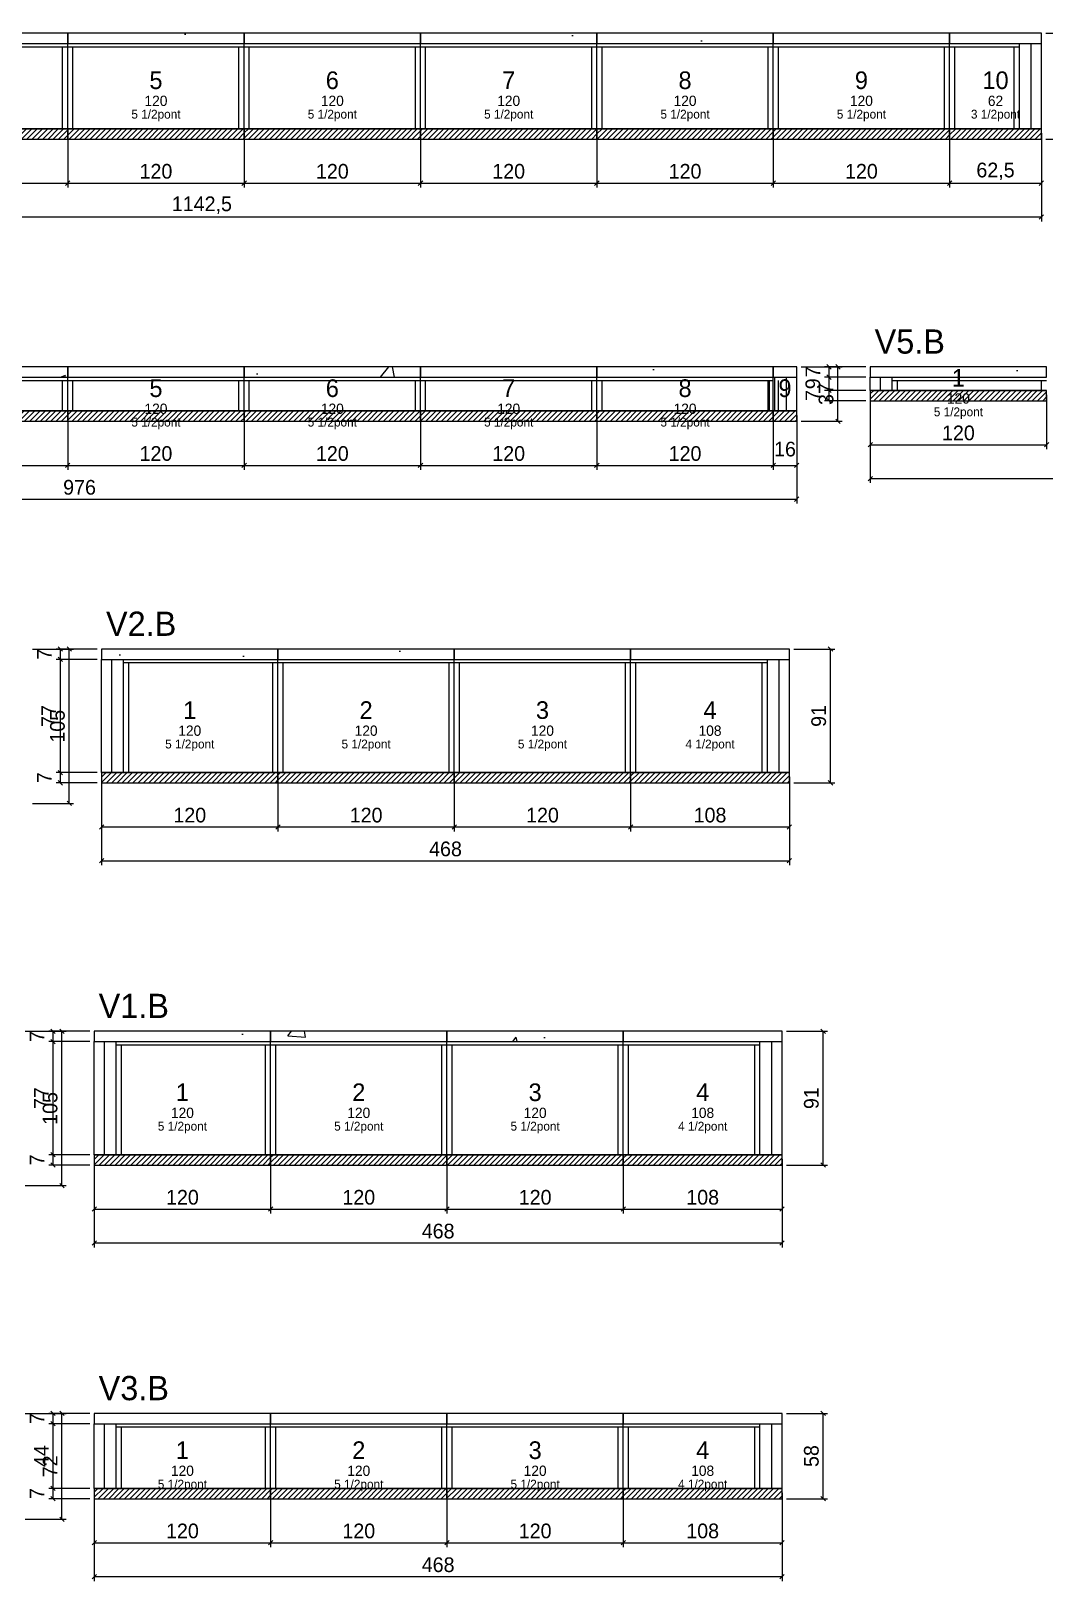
# Model space of a CAD drawing. Extents: x -69 to 3070, y -1060 to 1250.
# Drawn here: x 667 to 1356, y -1046 to 8 of the extents above; entities that cross this region are included whole.
import ezdxf
from ezdxf.enums import TextEntityAlignment as Align

# ---------------------------------------------------------------- set-up
doc = ezdxf.new("R2010")
doc.units = 0
for name, color, linetype in [('5', 5, 'Continuous'), ('COTA', 241, 'Continuous'), ('Hachura', 251, 'Continuous'), ('NOMENCLATURA', 7, 'Continuous'), ('Painéis', 200, 'Continuous'), ('SARR_2.2x7', 40, 'Continuous'), ('SARR_3.5x7', 81, 'Continuous'), ('texto', 7, 'Continuous')]:
    doc.layers.add(name, color=color, linetype=linetype)
doc.dimstyles.new('PAINEL', dxfattribs={"dimtxt": 10, "dimasz": 3, "dimexe": 3, "dimexo": 3, "dimgap": 3, "dimtad": 1, "dimblk": 'OBLIQUE', "dimblk1": 'OBLIQUE', "dimcen": 2.5, "dimclrd": 4, "dimclre": 4, "dimclrt": 240, "dimazin": 3, "dimtfac": 1, "dimtmove": 0, "dimatfit": 3})

# ---------------------------------------------------------------- blocks, each defined once
blk = doc.blocks.new('_OBLIQUE')
at = {"color": 0, "linetype": 'BYBLOCK'}
blk.add_line((-0.5, -0.5), (0.5, 0.5), dxfattribs=at)

msp = doc.modelspace()

# ---------------------------------------------------------------- hatches: boundary and pattern name
at = {"layer": 'Hachura'}
h = msp.add_hatch(dxfattribs=at)
h.set_pattern_fill('AR-CONC', scale=0.8)
h.paths.add_polyline_path([(572, 0), (692, 0), (692, 7), (572, 7)])
h = msp.add_hatch(dxfattribs=at)
h.set_pattern_fill('AR-CONC', scale=0.8)
h.paths.add_polyline_path([(692, 0), (812, 0), (812, 7), (692, 7)])
h = msp.add_hatch(dxfattribs=at)
h.set_pattern_fill('AR-CONC', scale=0.8)
h.paths.add_polyline_path([(812, 0), (932, 0), (932, 7), (812, 7)])
h = msp.add_hatch(dxfattribs=at)
h.set_pattern_fill('AR-CONC', scale=0.8)
h.paths.add_polyline_path([(932, 0), (1052, 0), (1052, 7), (932, 7)])
h = msp.add_hatch(dxfattribs=at)
h.set_pattern_fill('AR-CONC', scale=0.8)
h.paths.add_polyline_path([(1052, 0), (1172, 0), (1172, 7), (1052, 7)])
h = msp.add_hatch(dxfattribs=at)
h.set_pattern_fill('AR-CONC', scale=0.8)
h.paths.add_polyline_path([(1172, 0), (1292, 0), (1292, 7), (1172, 7)])
h = msp.add_hatch(dxfattribs=at)
h.set_pattern_fill('AR-CONC', scale=0.8)
h.paths.add_polyline_path([(1292, 0), (1354.5, 0), (1354.5, 7), (1292, 7)])
h = msp.add_hatch(dxfattribs=at)
h.set_pattern_fill('ANSI31', scale=0.8)
h.paths.add_polyline_path([(572, -65), (692, -65), (692, -58), (572, -58)])
h = msp.add_hatch(dxfattribs=at)
h.set_pattern_fill('ANSI31', scale=0.8)
h.paths.add_polyline_path([(692, -65), (812, -65), (812, -58), (692, -58)])
h = msp.add_hatch(dxfattribs=at)
h.set_pattern_fill('ANSI31', scale=0.8)
h.paths.add_polyline_path([(812, -65), (932, -65), (932, -58), (812, -58)])
h = msp.add_hatch(dxfattribs=at)
h.set_pattern_fill('ANSI31', scale=0.8)
h.paths.add_polyline_path([(932, -65), (1052, -65), (1052, -58), (932, -58)])
h = msp.add_hatch(dxfattribs=at)
h.set_pattern_fill('ANSI31', scale=0.8)
h.paths.add_polyline_path([(1052, -65), (1172, -65), (1172, -58), (1052, -58)])
h = msp.add_hatch(dxfattribs=at)
h.set_pattern_fill('ANSI31', scale=0.8)
h.paths.add_polyline_path([(1172, -65), (1292, -65), (1292, -58), (1172, -58)])
h = msp.add_hatch(dxfattribs=at)
h.set_pattern_fill('ANSI31', scale=0.8)
h.paths.add_polyline_path([(1292, -65), (1354.5, -65), (1354.5, -58), (1292, -58)])
h = msp.add_hatch(dxfattribs=at)
h.set_pattern_fill('AR-CONC', scale=0.8)
h.paths.add_polyline_path([(572, -227), (692, -227), (692, -220), (572, -220)])
h = msp.add_hatch(dxfattribs=at)
h.set_pattern_fill('AR-CONC', scale=0.8)
h.paths.add_polyline_path([(692, -227), (812, -227), (812, -220), (692, -220)])
h = msp.add_hatch(dxfattribs=at)
h.set_pattern_fill('AR-CONC', scale=0.8)
h.paths.add_polyline_path([(812, -227), (932, -227), (932, -220), (812, -220)])
h = msp.add_hatch(dxfattribs=at)
h.set_pattern_fill('AR-CONC', scale=0.8)
h.paths.add_polyline_path([(932, -227), (1052, -227), (1052, -220), (932, -220)])
h = msp.add_hatch(dxfattribs=at)
h.set_pattern_fill('AR-CONC', scale=0.8)
h.paths.add_polyline_path([(1052, -227), (1172, -227), (1172, -220), (1052, -220)])
h = msp.add_hatch(dxfattribs=at)
h.set_pattern_fill('AR-CONC', scale=0.8)
h.paths.add_polyline_path([(1172, -227), (1188, -227), (1188, -220), (1172, -220)])
h = msp.add_hatch(dxfattribs=at)
h.set_pattern_fill('AR-CONC', scale=0.8)
h.paths.add_polyline_path([(1238, -227), (1358, -227), (1358, -220), (1238, -220)])
h = msp.add_hatch(dxfattribs=at)
h.set_pattern_fill('ANSI31', scale=0.8)
h.paths.add_polyline_path([(1238, -243), (1358, -243), (1358, -236), (1238, -236)])
h = msp.add_hatch(dxfattribs=at)
h.set_pattern_fill('ANSI31', scale=0.8)
h.paths.add_polyline_path([(572, -257), (692, -257), (692, -250), (572, -250)])
h = msp.add_hatch(dxfattribs=at)
h.set_pattern_fill('ANSI31', scale=0.8)
h.paths.add_polyline_path([(692, -257), (812, -257), (812, -250), (692, -250)])
h = msp.add_hatch(dxfattribs=at)
h.set_pattern_fill('ANSI31', scale=0.8)
h.paths.add_polyline_path([(812, -257), (932, -257), (932, -250), (812, -250)])
h = msp.add_hatch(dxfattribs=at)
h.set_pattern_fill('ANSI31', scale=0.8)
h.paths.add_polyline_path([(932, -257), (1052, -257), (1052, -250), (932, -250)])
h = msp.add_hatch(dxfattribs=at)
h.set_pattern_fill('ANSI31', scale=0.8)
h.paths.add_polyline_path([(1052, -257), (1172, -257), (1172, -250), (1052, -250)])
h = msp.add_hatch(dxfattribs=at)
h.set_pattern_fill('ANSI31', scale=0.8)
h.paths.add_polyline_path([(1172, -257), (1188, -257), (1188, -250), (1172, -250)])
h = msp.add_hatch(dxfattribs=at)
h.set_pattern_fill('AR-CONC', scale=0.8)
h.paths.add_polyline_path([(715, -419), (835, -419), (835, -412), (715, -412)])
h = msp.add_hatch(dxfattribs=at)
h.set_pattern_fill('AR-CONC', scale=0.8)
h.paths.add_polyline_path([(835, -419), (955, -419), (955, -412), (835, -412)])
h = msp.add_hatch(dxfattribs=at)
h.set_pattern_fill('AR-CONC', scale=0.8)
h.paths.add_polyline_path([(955, -419), (1075, -419), (1075, -412), (955, -412)])
h = msp.add_hatch(dxfattribs=at)
h.set_pattern_fill('AR-CONC', scale=0.8)
h.paths.add_polyline_path([(1075, -419), (1183, -419), (1183, -412), (1075, -412)])
h = msp.add_hatch(dxfattribs=at)
h.set_pattern_fill('ANSI31', scale=0.8)
h.paths.add_polyline_path([(715, -503), (835, -503), (835, -496), (715, -496)])
h = msp.add_hatch(dxfattribs=at)
h.set_pattern_fill('ANSI31', scale=0.8)
h.paths.add_polyline_path([(835, -503), (955, -503), (955, -496), (835, -496)])
h = msp.add_hatch(dxfattribs=at)
h.set_pattern_fill('ANSI31', scale=0.8)
h.paths.add_polyline_path([(955, -503), (1075, -503), (1075, -496), (955, -496)])
h = msp.add_hatch(dxfattribs=at)
h.set_pattern_fill('ANSI31', scale=0.8)
h.paths.add_polyline_path([(1075, -503), (1183, -503), (1183, -496), (1075, -496)])
h = msp.add_hatch(dxfattribs=at)
h.set_pattern_fill('AR-CONC', scale=0.8)
h.paths.add_polyline_path([(710, -679), (830, -679), (830, -672), (710, -672)])
h = msp.add_hatch(dxfattribs=at)
h.set_pattern_fill('AR-CONC', scale=0.8)
h.paths.add_polyline_path([(830, -679), (950, -679), (950, -672), (830, -672)])
h = msp.add_hatch(dxfattribs=at)
h.set_pattern_fill('AR-CONC', scale=0.8)
h.paths.add_polyline_path([(950, -679), (1070, -679), (1070, -672), (950, -672)])
h = msp.add_hatch(dxfattribs=at)
h.set_pattern_fill('AR-CONC', scale=0.8)
h.paths.add_polyline_path([(1070, -679), (1178, -679), (1178, -672), (1070, -672)])
h = msp.add_hatch(dxfattribs=at)
h.set_pattern_fill('ANSI31', scale=0.8)
h.paths.add_polyline_path([(710, -763), (830, -763), (830, -756), (710, -756)])
h = msp.add_hatch(dxfattribs=at)
h.set_pattern_fill('ANSI31', scale=0.8)
h.paths.add_polyline_path([(830, -763), (950, -763), (950, -756), (830, -756)])
h = msp.add_hatch(dxfattribs=at)
h.set_pattern_fill('ANSI31', scale=0.8)
h.paths.add_polyline_path([(950, -763), (1070, -763), (1070, -756), (950, -756)])
h = msp.add_hatch(dxfattribs=at)
h.set_pattern_fill('ANSI31', scale=0.8)
h.paths.add_polyline_path([(1070, -763), (1178, -763), (1178, -756), (1070, -756)])
h = msp.add_hatch(dxfattribs=at)
h.set_pattern_fill('AR-CONC', scale=0.8)
h.paths.add_polyline_path([(710, -939), (830, -939), (830, -932), (710, -932)])
h = msp.add_hatch(dxfattribs=at)
h.set_pattern_fill('AR-CONC', scale=0.8)
h.paths.add_polyline_path([(830, -939), (950, -939), (950, -932), (830, -932)])
h = msp.add_hatch(dxfattribs=at)
h.set_pattern_fill('AR-CONC', scale=0.8)
h.paths.add_polyline_path([(950, -939), (1070, -939), (1070, -932), (950, -932)])
h = msp.add_hatch(dxfattribs=at)
h.set_pattern_fill('AR-CONC', scale=0.8)
h.paths.add_polyline_path([(1070, -939), (1178, -939), (1178, -932), (1070, -932)])
h = msp.add_hatch(dxfattribs=at)
h.set_pattern_fill('ANSI31', scale=0.8)
h.paths.add_polyline_path([(710, -990), (830, -990), (830, -983), (710, -983)])
h = msp.add_hatch(dxfattribs=at)
h.set_pattern_fill('ANSI31', scale=0.8)
h.paths.add_polyline_path([(830, -990), (950, -990), (950, -983), (830, -983)])
h = msp.add_hatch(dxfattribs=at)
h.set_pattern_fill('ANSI31', scale=0.8)
h.paths.add_polyline_path([(950, -990), (1070, -990), (1070, -983), (950, -983)])
h = msp.add_hatch(dxfattribs=at)
h.set_pattern_fill('ANSI31', scale=0.8)
h.paths.add_polyline_path([(1070, -990), (1178, -990), (1178, -983), (1070, -983)])

# ---------------------------------------------------------------- linework, layer by layer
at = {"layer": 'Painéis'}
for p, q in [((572, 0), (692, 0)), ((692, -58), (692, 0)), ((692, -58), (692, 0)), ((692, 0), (812, 0)), ((692, -58), (692, 0)), ((812, -58), (812, 0)), ((812, -58), (812, 0)), ((812, 0), (932, 0)), ((812, -58), (812, 0)), ((932, -58), (932, 0)), ((932, -58), (932, 0)), ((932, 0), (1052, 0)), ((932, -58), (932, 0)), ((1052, -58), (1052, 0)), ((1052, -58), (1052, 0)), ((1052, 0), (1172, 0)), ((1052, -58), (1052, 0)), ((1172, -58), (1172, 0)), ((1172, -58), (1172, 0)), ((1172, 0), (1292, 0)), ((1172, -58), (1172, 0)), ((1292, -58), (1292, 0)), ((1292, -58), (1292, 0)), ((1292, 0), (1354.5, 0)), ((1292, -58), (1292, 0)), ((1354.5, -58), (1354.5, 0)), ((572, -58), (692, -58)), ((692, -58), (812, -58)), ((812, -58), (932, -58)), ((932, -58), (1052, -58)), ((1052, -58), (1172, -58)), ((1172, -58), (1292, -58)), ((1292, -58), (1354.5, -58)), ((572, -227), (692, -227)), ((692, -250), (692, -227)), ((692, -250), (692, -227)), ((692, -227), (812, -227)), ((692, -250), (692, -227)), ((812, -250), (812, -227)), ((812, -250), (812, -227)), ((812, -227), (932, -227)), ((812, -250), (812, -227)), ((932, -250), (932, -227)), ((932, -250), (932, -227)), ((932, -227), (1052, -227)), ((932, -250), (932, -227)), ((1052, -250), (1052, -227)), ((1052, -250), (1052, -227)), ((1052, -227), (1172, -227)), ((1052, -250), (1052, -227)), ((1172, -250), (1172, -227)), ((1172, -250), (1172, -227)), ((1172, -227), (1188, -227)), ((1172, -250), (1172, -227)), ((1188, -250), (1188, -227)), ((1238, -227), (1358, -227)), ((1238, -236), (1238, -227)), ((1238, -236), (1358, -236)), ((572, -250), (692, -250)), ((692, -250), (812, -250)), ((812, -250), (932, -250)), ((932, -250), (1052, -250)), ((1052, -250), (1172, -250)), ((1172, -250), (1188, -250)), ((715, -419), (835, -419)), ((715, -496), (715, -419)), ((835, -496), (835, -419)), ((835, -496), (835, -419)), ((835, -419), (955, -419)), ((835, -496), (835, -419)), ((955, -496), (955, -419)), ((955, -496), (955, -419)), ((955, -419), (1075, -419)), ((955, -496), (955, -419)), ((1075, -496), (1075, -419)), ((1075, -496), (1075, -419)), ((1075, -419), (1183, -419)), ((1075, -496), (1075, -419)), ((1183, -496), (1183, -419)), ((715, -496), (835, -496)), ((835, -496), (955, -496)), ((955, -496), (1075, -496)), ((1075, -496), (1183, -496)), ((710, -679), (830, -679)), ((710, -756), (710, -679)), ((830, -756), (830, -679)), ((830, -756), (830, -679)), ((830, -679), (950, -679)), ((830, -756), (830, -679)), ((950, -756), (950, -679)), ((950, -756), (950, -679)), ((950, -679), (1070, -679)), ((950, -756), (950, -679)), ((1070, -756), (1070, -679)), ((1070, -756), (1070, -679)), ((1070, -679), (1178, -679)), ((1070, -756), (1070, -679)), ((1178, -756), (1178, -679)), ((710, -756), (830, -756)), ((830, -756), (950, -756)), ((950, -756), (1070, -756)), ((1070, -756), (1178, -756)), ((710, -939), (830, -939)), ((710, -983), (710, -939)), ((830, -983), (830, -939)), ((830, -983), (830, -939)), ((830, -939), (950, -939)), ((830, -983), (830, -939)), ((950, -983), (950, -939)), ((950, -983), (950, -939)), ((950, -939), (1070, -939)), ((950, -983), (950, -939)), ((1070, -983), (1070, -939)), ((1070, -983), (1070, -939)), ((1070, -939), (1178, -939)), ((1070, -983), (1070, -939)), ((1178, -983), (1178, -939)), ((710, -983), (830, -983)), ((830, -983), (950, -983)), ((950, -983), (1070, -983)), ((1070, -983), (1178, -983))]:
    msp.add_line(p, q, dxfattribs=at)
at = {"layer": 'Painéis', "color": 8}
for points in [[(572, 0), (692, 0), (692, 7), (572, 7)], [(692, 0), (812, 0), (812, 7), (692, 7)], [(812, 0), (932, 0), (932, 7), (812, 7)], [(932, 0), (1052, 0), (1052, 7), (932, 7)], [(1052, 0), (1172, 0), (1172, 7), (1052, 7)], [(1172, 0), (1292, 0), (1292, 7), (1172, 7)], [(1292, 0), (1354.5, 0), (1354.5, 7), (1292, 7)], [(572, -65), (692, -65), (692, -58), (572, -58)], [(692, -65), (812, -65), (812, -58), (692, -58)], [(812, -65), (932, -65), (932, -58), (812, -58)], [(932, -65), (1052, -65), (1052, -58), (932, -58)], [(1052, -65), (1172, -65), (1172, -58), (1052, -58)], [(1172, -65), (1292, -65), (1292, -58), (1172, -58)], [(1292, -65), (1354.5, -65), (1354.5, -58), (1292, -58)], [(572, -227), (692, -227), (692, -220), (572, -220)], [(692, -227), (812, -227), (812, -220), (692, -220)], [(812, -227), (932, -227), (932, -220), (812, -220)], [(932, -227), (1052, -227), (1052, -220), (932, -220)], [(1052, -227), (1172, -227), (1172, -220), (1052, -220)], [(1172, -227), (1188, -227), (1188, -220), (1172, -220)], [(1238, -227), (1358, -227), (1358, -220), (1238, -220)], [(1238, -243), (1358, -243), (1358, -236), (1238, -236)], [(572, -257), (692, -257), (692, -250), (572, -250)], [(692, -257), (812, -257), (812, -250), (692, -250)], [(812, -257), (932, -257), (932, -250), (812, -250)], [(932, -257), (1052, -257), (1052, -250), (932, -250)], [(1052, -257), (1172, -257), (1172, -250), (1052, -250)], [(1172, -257), (1188, -257), (1188, -250), (1172, -250)], [(715, -419), (835, -419), (835, -412), (715, -412)], [(835, -419), (955, -419), (955, -412), (835, -412)], [(955, -419), (1075, -419), (1075, -412), (955, -412)], [(1075, -419), (1183, -419), (1183, -412), (1075, -412)], [(715, -503), (835, -503), (835, -496), (715, -496)], [(835, -503), (955, -503), (955, -496), (835, -496)], [(955, -503), (1075, -503), (1075, -496), (955, -496)], [(1075, -503), (1183, -503), (1183, -496), (1075, -496)], [(710, -679), (830, -679), (830, -672), (710, -672)], [(830, -679), (950, -679), (950, -672), (830, -672)], [(950, -679), (1070, -679), (1070, -672), (950, -672)], [(1070, -679), (1178, -679), (1178, -672), (1070, -672)], [(710, -763), (830, -763), (830, -756), (710, -756)], [(830, -763), (950, -763), (950, -756), (830, -756)], [(950, -763), (1070, -763), (1070, -756), (950, -756)], [(1070, -763), (1178, -763), (1178, -756), (1070, -756)], [(710, -939), (830, -939), (830, -932), (710, -932)], [(830, -939), (950, -939), (950, -932), (830, -932)], [(950, -939), (1070, -939), (1070, -932), (950, -932)], [(1070, -939), (1178, -939), (1178, -932), (1070, -932)], [(710, -990), (830, -990), (830, -983), (710, -983)], [(830, -990), (950, -990), (950, -983), (830, -983)], [(950, -990), (1070, -990), (1070, -983), (950, -983)], [(1070, -990), (1178, -990), (1178, -983), (1070, -983)]]:
    msp.add_lwpolyline(points, close=True, dxfattribs=at)
at = {"layer": 'SARR_2.2x7'}
for p, q in [((1347.5, -58), (1347.5, 0)), ((572, -2.2), (692, -2.2)), ((692, -2.2), (812, -2.2)), ((812, -2.2), (932, -2.2)), ((932, -2.2), (1052, -2.2)), ((1052, -2.2), (1172, -2.2)), ((1172, -2.2), (1292, -2.2)), ((1292, -2.2), (1339.5, -2.2)), ((572, -229.2), (692, -229.2)), ((692, -229.2), (812, -229.2)), ((812, -229.2), (932, -229.2)), ((932, -229.2), (1052, -229.2)), ((1052, -229.2), (1172, -229.2)), ((1181, -250), (1181, -227)), ((1245, -236), (1245, -227)), ((1253, -229.2), (1358, -229.2)), ((722, -496), (722, -419)), ((730, -421.2), (835, -421.2)), ((835, -421.2), (955, -421.2)), ((955, -421.2), (1075, -421.2)), ((1075, -421.2), (1168, -421.2)), ((1176, -496), (1176, -419)), ((717, -756), (717, -679)), ((725, -681.2), (830, -681.2)), ((830, -681.2), (950, -681.2)), ((950, -681.2), (1070, -681.2)), ((1070, -681.2), (1163, -681.2)), ((1171, -756), (1171, -679)), ((717, -983), (717, -939)), ((725, -941.2), (830, -941.2)), ((830, -941.2), (950, -941.2)), ((950, -941.2), (1070, -941.2)), ((1070, -941.2), (1163, -941.2)), ((1171, -983), (1171, -939))]:
    msp.add_line(p, q, dxfattribs=at)
at = {"layer": 'SARR_3.5x7'}
for p, q in [((692, -58), (692, 0)), ((692, -58), (692, 0)), ((812, -58), (812, 0)), ((812, -58), (812, 0)), ((932, -58), (932, 0)), ((932, -58), (932, 0)), ((1052, -58), (1052, 0)), ((1052, -58), (1052, 0)), ((1172, -58), (1172, 0)), ((1172, -58), (1172, 0)), ((1292, -58), (1292, 0)), ((1292, -58), (1292, 0)), ((1339.5, -58), (1339.5, 0)), ((688.5, -58), (688.5, -2.2)), ((695.5, -58), (695.5, -2.2)), ((808.5, -58), (808.5, -2.2)), ((815.5, -58), (815.5, -2.2)), ((928.5, -58), (928.5, -2.2)), ((935.5, -58), (935.5, -2.2)), ((1048.5, -58), (1048.5, -2.2)), ((1055.5, -58), (1055.5, -2.2)), ((1168.5, -58), (1168.5, -2.2)), ((1175.5, -58), (1175.5, -2.2)), ((1288.5, -58), (1288.5, -2.2)), ((1295.5, -58), (1295.5, -2.2)), ((1336, -58), (1336, -2.2)), ((688.5, -58), (692, -58)), ((692, -58), (695.5, -58)), ((808.5, -58), (812, -58)), ((812, -58), (815.5, -58)), ((928.5, -58), (932, -58)), ((932, -58), (935.5, -58)), ((1048.5, -58), (1052, -58)), ((1052, -58), (1055.5, -58)), ((1168.5, -58), (1172, -58)), ((1172, -58), (1175.5, -58)), ((1288.5, -58), (1292, -58)), ((1292, -58), (1295.5, -58)), ((1336, -58), (1339.5, -58)), ((688.5, -250), (688.5, -229.2)), ((692, -250), (692, -227)), ((692, -250), (692, -227)), ((695.5, -250), (695.5, -229.2)), ((808.5, -250), (808.5, -229.2)), ((812, -250), (812, -227)), ((812, -250), (812, -227)), ((815.5, -250), (815.5, -229.2)), ((928.5, -250), (928.5, -229.2)), ((932, -250), (932, -227)), ((932, -250), (932, -227)), ((935.5, -250), (935.5, -229.2)), ((1048.5, -250), (1048.5, -229.2)), ((1052, -250), (1052, -227)), ((1052, -250), (1052, -227)), ((1055.5, -250), (1055.5, -229.2)), ((1168.5, -250), (1168.5, -229.2)), ((1169.5, -250), (1169.5, -229.2)), ((1172, -250), (1172, -227)), ((1172, -250), (1172, -227)), ((1173, -250), (1173, -227)), ((1175.5, -250), (1175.5, -229.2)), ((1253, -236), (1253, -227)), ((1256.5, -236), (1256.5, -229.2)), ((1354.5, -236), (1354.5, -229.2)), ((1253, -236), (1256.5, -236)), ((1354.5, -236), (1358, -236)), ((688.5, -250), (692, -250)), ((692, -250), (695.5, -250)), ((808.5, -250), (812, -250)), ((812, -250), (815.5, -250)), ((928.5, -250), (932, -250)), ((932, -250), (935.5, -250)), ((1048.5, -250), (1052, -250)), ((1052, -250), (1055.5, -250)), ((1168.5, -250), (1172, -250)), ((1169.5, -250), (1173, -250)), ((1172, -250), (1175.5, -250)), ((730, -496), (730, -419)), ((733.5, -496), (733.5, -421.2)), ((831.5, -496), (831.5, -421.2)), ((835, -496), (835, -419)), ((835, -496), (835, -419)), ((838.5, -496), (838.5, -421.2)), ((951.5, -496), (951.5, -421.2)), ((955, -496), (955, -419)), ((955, -496), (955, -419)), ((958.5, -496), (958.5, -421.2)), ((1071.5, -496), (1071.5, -421.2)), ((1075, -496), (1075, -419)), ((1075, -496), (1075, -419)), ((1078.5, -496), (1078.5, -421.2)), ((1164.5, -496), (1164.5, -421.2)), ((1168, -496), (1168, -419)), ((730, -496), (733.5, -496)), ((831.5, -496), (835, -496)), ((835, -496), (838.5, -496)), ((951.5, -496), (955, -496)), ((955, -496), (958.5, -496)), ((1071.5, -496), (1075, -496)), ((1075, -496), (1078.5, -496)), ((1164.5, -496), (1168, -496)), ((725, -756), (725, -679)), ((728.5, -756), (728.5, -681.2)), ((826.5, -756), (826.5, -681.2)), ((830, -756), (830, -679)), ((830, -756), (830, -679)), ((833.5, -756), (833.5, -681.2)), ((946.5, -756), (946.5, -681.2)), ((950, -756), (950, -679)), ((950, -756), (950, -679)), ((953.5, -756), (953.5, -681.2)), ((1066.5, -756), (1066.5, -681.2)), ((1070, -756), (1070, -679)), ((1070, -756), (1070, -679)), ((1073.5, -756), (1073.5, -681.2)), ((1159.5, -756), (1159.5, -681.2)), ((1163, -756), (1163, -679)), ((725, -756), (728.5, -756)), ((826.5, -756), (830, -756)), ((830, -756), (833.5, -756)), ((946.5, -756), (950, -756)), ((950, -756), (953.5, -756)), ((1066.5, -756), (1070, -756)), ((1070, -756), (1073.5, -756)), ((1159.5, -756), (1163, -756)), ((725, -983), (725, -939)), ((728.5, -983), (728.5, -941.2)), ((826.5, -983), (826.5, -941.2)), ((830, -983), (830, -939)), ((830, -983), (830, -939)), ((833.5, -983), (833.5, -941.2)), ((946.5, -983), (946.5, -941.2)), ((950, -983), (950, -939)), ((950, -983), (950, -939)), ((953.5, -983), (953.5, -941.2)), ((1066.5, -983), (1066.5, -941.2)), ((1070, -983), (1070, -939)), ((1070, -983), (1070, -939)), ((1073.5, -983), (1073.5, -941.2)), ((1159.5, -983), (1159.5, -941.2)), ((1163, -983), (1163, -939)), ((725, -983), (728.5, -983)), ((826.5, -983), (830, -983)), ((830, -983), (833.5, -983)), ((946.5, -983), (950, -983)), ((950, -983), (953.5, -983)), ((1066.5, -983), (1070, -983)), ((1070, -983), (1073.5, -983)), ((1159.5, -983), (1163, -983))]:
    msp.add_line(p, q, dxfattribs=at)

# ---------------------------------------------------------------- texts
at = {"layer": '5'}
for s, height, p in [('5', 12, (752, -25)), ('6', 12, (872, -25)), ('7', 12, (992, -25)), ('8', 12, (1112, -25)), ('9', 12, (1232, -25)), ('10', 12, (1323.25, -25)), ('120', 7, (752, -39)), ('120', 7, (872, -39)), ('120', 7, (992, -39)), ('120', 7, (1112, -39)), ('120', 7, (1232, -39)), ('62', 7, (1323.25, -39)), ('5', 12, (752, -234.5)), ('6', 12, (872, -234.5)), ('7', 12, (992, -234.5)), ('8', 12, (1112, -234.5)), ('9', 12, (1180, -234.5)), ('1', 12, (1298, -227.5)), ('120', 7, (1298, -241.5)), ('120', 7, (752, -248.5)), ('120', 7, (872, -248.5)), ('120', 7, (992, -248.5)), ('120', 7, (1112, -248.5)), ('1', 12, (775, -453.5)), ('2', 12, (895, -453.5)), ('3', 12, (1015, -453.5)), ('4', 12, (1129, -453.5)), ('120', 7, (775, -467.5)), ('120', 7, (895, -467.5)), ('120', 7, (1015, -467.5)), ('108', 7, (1129, -467.5)), ('1', 12, (770, -713.5)), ('2', 12, (890, -713.5)), ('3', 12, (1010, -713.5)), ('4', 12, (1124, -713.5)), ('120', 7, (770, -727.5)), ('120', 7, (890, -727.5)), ('120', 7, (1010, -727.5)), ('108', 7, (1124, -727.5)), ('1', 12, (770, -957)), ('2', 12, (890, -957)), ('3', 12, (1010, -957)), ('4', 12, (1124, -957)), ('120', 7, (770, -971)), ('120', 7, (890, -971)), ('120', 7, (1010, -971)), ('108', 7, (1124, -971))]:
    msp.add_text(s, height=height, dxfattribs=at).set_placement(p, align=Align.MIDDLE_CENTER)
at = {"layer": 'NOMENCLATURA'}
for s, p in [('V5.B', (1241, -211)), ('V2.B', (718, -403)), ('V1.B', (713, -663)), ('V3.B', (713, -923))]:
    msp.add_text(s, height=16.5, dxfattribs=at).set_placement(p)
at = {"layer": 'texto', "char_height": 6, "attachment_point": 5}
for s, insert in [('5 1/2pont', (752, -49)), ('5 1/2pont', (872, -49)), ('5 1/2pont', (992, -49)), ('5 1/2pont', (1112, -49)), ('5 1/2pont', (1232, -49)), ('3 1/2pont', (1323.25, -49)), ('5 1/2pont', (1298, -251.5)), ('5 1/2pont', (752, -258.5)), ('5 1/2pont', (872, -258.5)), ('5 1/2pont', (992, -258.5)), ('5 1/2pont', (1112, -258.5)), ('5 1/2pont', (775, -477.5)), ('5 1/2pont', (895, -477.5)), ('5 1/2pont', (1015, -477.5)), ('4 1/2pont', (1129, -477.5)), ('5 1/2pont', (770, -737.5)), ('5 1/2pont', (890, -737.5)), ('5 1/2pont', (1010, -737.5)), ('4 1/2pont', (1124, -737.5)), ('5 1/2pont', (770, -981)), ('5 1/2pont', (890, -981)), ('5 1/2pont', (1010, -981)), ('4 1/2pont', (1124, -981))]:
    msp.add_mtext(s, dxfattribs=dict(at, insert=insert))

# ---------------------------------------------------------------- dimensions: what is measured, and where the dimension line sits
at = {"layer": 'COTA'}
for base, p1, p2 in [((1382.5, -65), (1354.5, -65), (1354.5, 7)), ((1216, -257), (1188, -257), (1188, -220)), ((1210, -227), (1238, -227), (1238, -220)), ((1210, -236), (1238, -236), (1238, -227)), ((1210, -243), (1238, -243), (1238, -236)), ((693, -517), (665, -517), (665, -412)), ((687, -419), (715, -419), (715, -412)), ((1211, -503), (1183, -503), (1183, -412)), ((687, -496), (715, -496), (715, -419)), ((687, -503), (715, -503), (715, -496)), ((688, -777), (660, -777), (660, -672)), ((682, -679), (710, -679), (710, -672)), ((1206, -763), (1178, -763), (1178, -672)), ((682, -756), (710, -756), (710, -679)), ((682, -763), (710, -763), (710, -756)), ((688, -1004), (660, -1004), (660, -932)), ((682, -939), (710, -939), (710, -932)), ((682, -983), (710, -983), (710, -939)), ((1206, -990), (1178, -990), (1178, -932)), ((682, -990), (710, -990), (710, -983))]:
    msp.add_linear_dim(base=base, p1=p1, p2=p2, angle=90, dimstyle='PAINEL', dxfattribs=at).render()
for base, p1, p2 in [((212, -118), (212, -58), (1354.5, -58)), ((572, -95), (572, -58), (692, -58)), ((692, -95), (692, -58), (812, -58)), ((812, -95), (812, -58), (932, -58)), ((932, -95), (932, -58), (1052, -58)), ((1052, -95), (1052, -58), (1172, -58)), ((1172, -95), (1172, -58), (1292, -58)), ((1292, -95), (1292, -58), (1354.5, -58)), ((1238, -273), (1238, -236), (1358, -236)), ((1238, -296), (1238, -236), (2214, -236)), ((212, -310), (212, -250), (1188, -250)), ((572, -287), (572, -250), (692, -250)), ((692, -287), (692, -250), (812, -250)), ((812, -287), (812, -250), (932, -250)), ((932, -287), (932, -250), (1052, -250)), ((1052, -287), (1052, -250), (1172, -250)), ((1172, -287), (1172, -250), (1188, -250)), ((715, -533), (715, -496), (835, -496)), ((715, -556), (715, -496), (1183, -496)), ((835, -533), (835, -496), (955, -496)), ((955, -533), (955, -496), (1075, -496)), ((1075, -533), (1075, -496), (1183, -496)), ((710, -793), (710, -756), (830, -756)), ((710, -816), (710, -756), (1178, -756)), ((830, -793), (830, -756), (950, -756)), ((950, -793), (950, -756), (1070, -756)), ((1070, -793), (1070, -756), (1178, -756)), ((710, -1020), (710, -983), (830, -983)), ((710, -1043), (710, -983), (1178, -983)), ((830, -1020), (830, -983), (950, -983)), ((950, -1020), (950, -983), (1070, -983)), ((1070, -1020), (1070, -983), (1178, -983))]:
    msp.add_linear_dim(base=base, p1=p1, p2=p2, dimstyle='PAINEL', dxfattribs=at).render()

doc.saveas('drawing.dxf')
